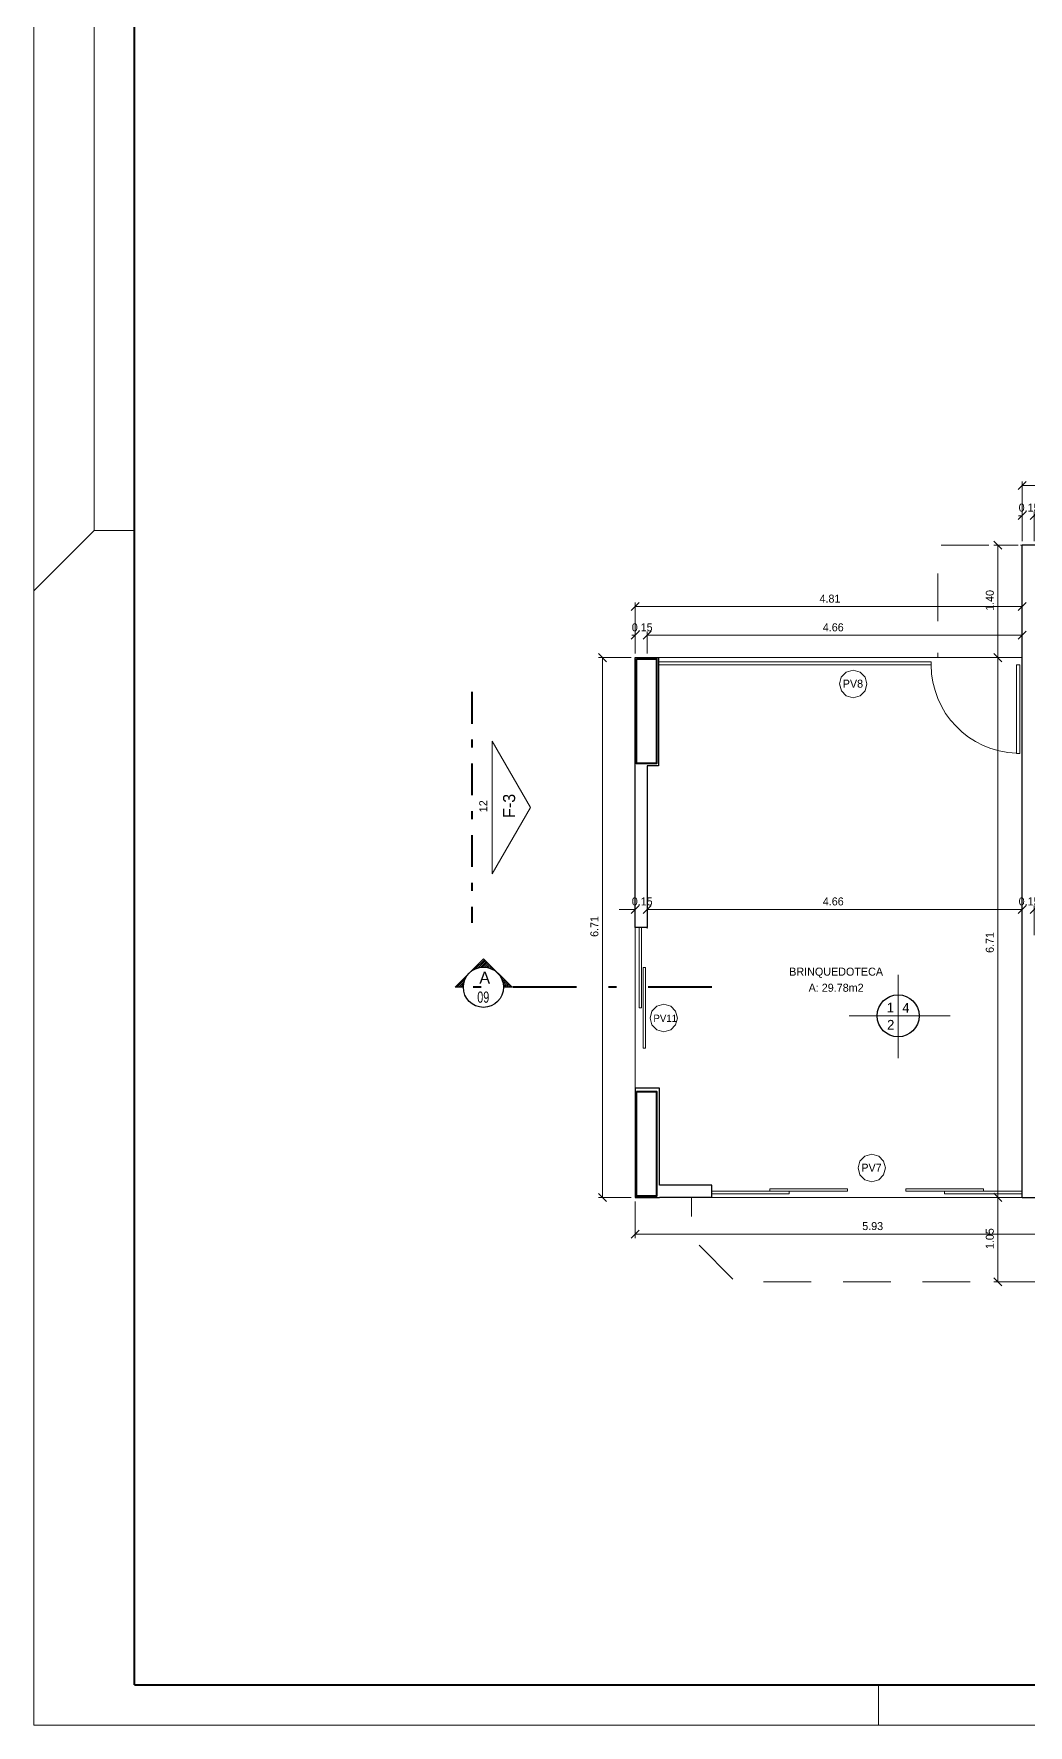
# Model space of a CAD drawing. Header units: metres. Extents: x 2.9 to 62.3, y 8 to 50.1.
# Drawn here: x 2.9 to 15.26, y 8.02 to 29.04 of the extents above; entities that cross this region are included whole.
import ezdxf
from ezdxf.enums import TextEntityAlignment as Align

# ---------------------------------------------------------------- set-up
doc = ezdxf.new("R2010")
doc.units = ezdxf.units.M
doc.header["$MEASUREMENT"] = 0
doc.linetypes.add('DGN Style 2', pattern=[0.98853, 0.593118, -0.395412])
doc.linetypes.add('DGN Style 4', pattern=[1.582636, 0.790824, -0.395412, 0.00098853, -0.395412])
doc.layers.get('Defpoints').update_dxf_attribs({"lineweight": 0})
for name, color, linetype, lineweight in [('Level 12', 7, 'Continuous', 0), ('Level 24-1', 7, 'Continuous', 0), ('Level 3', 7, 'Continuous', 0), ('Level 31', 7, 'Continuous', 0), ('Level 43', 7, 'Continuous', 0), ('Level 44', 7, 'Continuous', 0), ('Level 57', 7, 'Continuous', 0), ('Level 63', 7, 'Continuous', 0), ('Level 7', 7, 'Continuous', 0)]:
    doc.layers.add(name, color=color, linetype=linetype, lineweight=lineweight)
doc.styles.add('Style-INTL_ENGINEERING', font='INTL_ENGINEERING.shx')
doc.dimstyles.get("Standard").update_dxf_attribs({"dimtxt": 0.18, "dimasz": 0.18, "dimexe": 0.18, "dimexo": 0.0625, "dimgap": 0.09, "dimtad": 0, "dimtih": 1, "dimtoh": 1, "dimdec": 4, "dimzin": 1, "dimdsep": 46, "dimtxsty": 'Standard', "dimcen": 0, "dimadec": 0, "dimazin": 0, "dimtfac": 1, "dimtdec": 4, "dimtofl": 0, "dimtmove": 0, "dimatfit": 3, "dimfxl": 0, "dimtolj": 1, "dimtzin": 1, "dimarcsym": 0})

# ---------------------------------------------------------------- blocks, each defined once
blk = doc.blocks.new('*D33')
at = {"layer": 'Defpoints'}
for p in [(15.184, 18.16), (15.259, 18.16), (15.184, 17.791), (15.334, 17.791)]:
    blk.add_point(p, dxfattribs=at)
at = {"layer": 'Level 43', "color": 2, "linetype": 'Continuous', "lineweight": 0}
for p, q in [((14.985, 18.16), (15.184, 18.16)), ((15.234, 18.21), (15.135, 18.11)), ((15.184, 17.841), (15.184, 18.209)), ((15.285, 18.11), (15.384, 18.21)), ((15.334, 17.841), (15.334, 18.209)), ((15.377, 18.16), (15.334, 18.16))]:
    blk.add_line(p, q, dxfattribs=at)
at = {"layer": 'Level 43', "color": 2, "linetype": 'Continuous', "lineweight": 0, "style": 'Style-INTL_ENGINEERING'}
blk.add_text('0.15', height=0.0995, dxfattribs=at).set_placement((15.141, 18.259), align=Align.MIDDLE_LEFT)
blk = doc.blocks.new('_Oblique')
at = {"color": 0, "linetype": 'ByBlock', "lineweight": -2}
blk.add_line((0.5, 0.5), (-0.5, -0.5), dxfattribs=at)
blk = doc.blocks.new('*D34')
at = {"layer": 'Defpoints'}
for p in [(10.524, 18.16), (12.854, 18.16), (10.524, 17.872), (15.184, 17.791)]:
    blk.add_point(p, dxfattribs=at)
at = {"layer": 'Level 43', "color": 2, "linetype": 'Continuous', "lineweight": 0}
for p, q in [((10.475, 18.11), (10.574, 18.21)), ((10.524, 17.921), (10.524, 18.209)), ((15.184, 18.16), (10.524, 18.16)), ((15.234, 18.21), (15.135, 18.11)), ((15.184, 17.841), (15.184, 18.209))]:
    blk.add_line(p, q, dxfattribs=at)
at = {"layer": 'Level 43', "color": 2, "linetype": 'Continuous', "lineweight": 0, "style": 'Style-INTL_ENGINEERING'}
blk.add_text('4.66', height=0.0995, dxfattribs=at).set_placement((12.707, 18.259), align=Align.MIDDLE_LEFT)
blk = doc.blocks.new('*D35')
at = {"layer": 'Defpoints'}
for p in [(10.375, 18.16), (10.449, 18.16), (10.524, 17.872), (10.375, 17.091)]:
    blk.add_point(p, dxfattribs=at)
at = {"layer": 'Level 43', "color": 2, "linetype": 'Continuous', "lineweight": 0}
for p, q in [((10.175, 18.16), (10.375, 18.16)), ((10.424, 18.21), (10.325, 18.11)), ((10.375, 17.14), (10.375, 18.209)), ((10.475, 18.11), (10.574, 18.21)), ((10.524, 17.921), (10.524, 18.209)), ((10.567, 18.16), (10.524, 18.16))]:
    blk.add_line(p, q, dxfattribs=at)
at = {"layer": 'Level 43', "color": 2, "linetype": 'Continuous', "lineweight": 0, "style": 'Style-INTL_ENGINEERING'}
blk.add_text('0.15', height=0.0995, dxfattribs=at).set_placement((10.332, 18.259), align=Align.MIDDLE_LEFT)
blk = doc.blocks.new('*D49')
at = {"layer": 'Defpoints'}
for p in [(10.375, 14.579), (13.34, 14.124), (16.305, 14.124), (16.305, 14.055)]:
    blk.add_point(p, dxfattribs=at)
at = {"layer": 'Level 43', "color": 2, "linetype": 'Continuous', "lineweight": 0}
for p, q in [((10.375, 14.53), (10.375, 14.074)), ((10.325, 14.074), (10.424, 14.174)), ((10.375, 14.124), (16.305, 14.124)), ((16.354, 14.174), (16.255, 14.074)), ((16.305, 14.104), (16.305, 14.173))]:
    blk.add_line(p, q, dxfattribs=at)
at = {"layer": 'Level 43', "color": 2, "linetype": 'Continuous', "lineweight": 0, "style": 'Style-INTL_ENGINEERING'}
blk.add_text('5.93', height=0.0995, dxfattribs=at).set_placement((13.197, 14.223), align=Align.MIDDLE_LEFT)
blk = doc.blocks.new('*D96')
at = {"layer": 'Defpoints'}
for p in [(15.259, 23.054), (15.334, 23.054), (15.184, 22.689), (15.334, 22.689)]:
    blk.add_point(p, dxfattribs=at)
at = {"layer": 'Level 43', "color": 2, "linetype": 'Continuous', "lineweight": 0}
for p, q in [((15.234, 23.104), (15.135, 23.005)), ((15.141, 23.054), (15.184, 23.054)), ((15.184, 22.739), (15.184, 23.104)), ((15.285, 23.005), (15.384, 23.104)), ((15.334, 22.739), (15.334, 23.104)), ((15.534, 23.054), (15.334, 23.054))]:
    blk.add_line(p, q, dxfattribs=at)
at = {"layer": 'Level 43', "color": 2, "linetype": 'Continuous', "lineweight": 0, "style": 'Style-INTL_ENGINEERING'}
blk.add_text('0.15', height=0.0995, dxfattribs=at).set_placement((15.141, 23.154), align=Align.MIDDLE_LEFT)
blk = doc.blocks.new('*D103')
at = {"layer": 'Defpoints'}
for p in [(12.779, 21.924), (15.184, 21.924), (10.375, 21.289), (15.184, 21.289)]:
    blk.add_point(p, dxfattribs=at)
at = {"layer": 'Level 43', "color": 2, "linetype": 'Continuous', "lineweight": 0}
for p, q in [((10.325, 21.874), (10.424, 21.974)), ((10.375, 21.339), (10.375, 21.974)), ((10.375, 21.924), (15.184, 21.924)), ((15.234, 21.974), (15.135, 21.874)), ((15.184, 21.339), (15.184, 21.974))]:
    blk.add_line(p, q, dxfattribs=at)
at = {"layer": 'Level 43', "color": 2, "linetype": 'Continuous', "lineweight": 0, "style": 'Style-INTL_ENGINEERING'}
blk.add_text('4.81', height=0.0995, dxfattribs=at).set_placement((12.666, 22.023), align=Align.MIDDLE_LEFT)
blk = doc.blocks.new('*D105')
at = {"layer": 'Defpoints'}
for p in [(12.854, 21.567), (15.184, 21.567), (10.525, 21.289), (15.184, 21.289)]:
    blk.add_point(p, dxfattribs=at)
at = {"layer": 'Level 43', "color": 2, "linetype": 'Continuous', "lineweight": 0}
for p, q in [((10.475, 21.517), (10.574, 21.617)), ((10.525, 21.339), (10.525, 21.616)), ((10.525, 21.567), (15.184, 21.567)), ((15.234, 21.617), (15.135, 21.517)), ((15.184, 21.339), (15.184, 21.616))]:
    blk.add_line(p, q, dxfattribs=at)
at = {"layer": 'Level 43', "color": 2, "linetype": 'Continuous', "lineweight": 0, "style": 'Style-INTL_ENGINEERING'}
blk.add_text('4.66', height=0.0995, dxfattribs=at).set_placement((12.707, 21.666), align=Align.MIDDLE_LEFT)
blk = doc.blocks.new('*D104')
at = {"layer": 'Defpoints'}
for p in [(10.45, 21.567), (10.525, 21.567), (10.375, 21.289), (10.525, 21.289)]:
    blk.add_point(p, dxfattribs=at)
at = {"layer": 'Level 43', "color": 2, "linetype": 'Continuous', "lineweight": 0}
for p, q in [((10.424, 21.617), (10.325, 21.517)), ((10.332, 21.567), (10.375, 21.567)), ((10.375, 21.339), (10.375, 21.616)), ((10.475, 21.517), (10.574, 21.617)), ((10.525, 21.339), (10.525, 21.616)), ((10.724, 21.567), (10.525, 21.567))]:
    blk.add_line(p, q, dxfattribs=at)
at = {"layer": 'Level 43', "color": 2, "linetype": 'Continuous', "lineweight": 0, "style": 'Style-INTL_ENGINEERING'}
blk.add_text('0.15', height=0.0995, dxfattribs=at).set_placement((10.332, 21.666), align=Align.MIDDLE_LEFT)
blk = doc.blocks.new('*D107')
at = {"layer": 'Defpoints'}
for p in [(14.881, 21.289), (15.184, 21.289), (14.881, 17.735), (15.184, 14.58)]:
    blk.add_point(p, dxfattribs=at)
at = {"layer": 'Level 43', "color": 2, "linetype": 'Continuous', "lineweight": 0}
for p, q in [((14.831, 21.339), (14.931, 21.239)), ((15.135, 21.289), (14.832, 21.289)), ((14.881, 14.58), (14.881, 21.289)), ((14.931, 14.53), (14.831, 14.63)), ((15.135, 14.58), (14.832, 14.58))]:
    blk.add_line(p, q, dxfattribs=at)
at = {"layer": 'Level 43', "color": 2, "linetype": 'Continuous', "lineweight": 0, "style": 'Style-INTL_ENGINEERING'}
blk.add_text('6.71', height=0.0995, rotation=90, dxfattribs=at).set_placement((14.782, 17.619), align=Align.MIDDLE_LEFT)
blk = doc.blocks.new('*D108')
at = {"layer": 'Defpoints'}
for p in [(14.881, 22.689), (15.184, 22.689), (14.881, 21.989), (15.184, 21.289)]:
    blk.add_point(p, dxfattribs=at)
at = {"layer": 'Level 43', "color": 2, "linetype": 'Continuous', "lineweight": 0}
for p, q in [((14.831, 22.739), (14.931, 22.639)), ((15.135, 22.689), (14.832, 22.689)), ((14.881, 21.289), (14.881, 22.689)), ((14.931, 21.239), (14.831, 21.339)), ((15.135, 21.289), (14.832, 21.289))]:
    blk.add_line(p, q, dxfattribs=at)
at = {"layer": 'Level 43', "color": 2, "linetype": 'Continuous', "lineweight": 0, "style": 'Style-INTL_ENGINEERING'}
blk.add_text('1.40', height=0.0995, rotation=90, dxfattribs=at).set_placement((14.782, 21.871), align=Align.MIDDLE_LEFT)
blk = doc.blocks.new('*D106')
at = {"layer": 'Defpoints'}
for p in [(14.881, 14.58), (15.184, 14.58), (14.881, 14.055), (16.305, 13.53)]:
    blk.add_point(p, dxfattribs=at)
at = {"layer": 'Level 43', "color": 2, "linetype": 'Continuous', "lineweight": 0}
for p, q in [((14.831, 14.63), (14.931, 14.53)), ((15.135, 14.58), (14.832, 14.58)), ((14.881, 13.53), (14.881, 14.58)), ((14.931, 13.48), (14.831, 13.58)), ((16.255, 13.53), (14.832, 13.53))]:
    blk.add_line(p, q, dxfattribs=at)
at = {"layer": 'Level 43', "color": 2, "linetype": 'Continuous', "lineweight": 0, "style": 'Style-INTL_ENGINEERING'}
blk.add_text('1.05', height=0.0995, rotation=90, dxfattribs=at).set_placement((14.782, 13.937), align=Align.MIDDLE_LEFT)
blk = doc.blocks.new('*D109')
at = {"layer": 'Defpoints'}
for p in [(9.966, 21.289), (10.375, 21.289), (9.966, 17.934), (10.375, 14.579)]:
    blk.add_point(p, dxfattribs=at)
at = {"layer": 'Level 43', "color": 2, "linetype": 'Continuous', "lineweight": 0}
for p, q in [((9.917, 21.339), (10.016, 21.239)), ((10.325, 21.289), (9.917, 21.289)), ((9.966, 14.579), (9.966, 21.289)), ((10.016, 14.529), (9.917, 14.629)), ((10.325, 14.579), (9.917, 14.579))]:
    blk.add_line(p, q, dxfattribs=at)
at = {"layer": 'Level 43', "color": 2, "linetype": 'Continuous', "lineweight": 0, "style": 'Style-INTL_ENGINEERING'}
blk.add_text('6.71', height=0.0995, rotation=90, dxfattribs=at).set_placement((9.867, 17.818), align=Align.MIDDLE_LEFT)
blk = doc.blocks.new('*D150')
at = {"layer": 'Defpoints'}
for p in [(18.174, 23.429), (21.164, 23.429), (15.184, 22.689), (21.164, 22.175)]:
    blk.add_point(p, dxfattribs=at)
at = {"layer": 'Level 43', "color": 2, "linetype": 'Continuous', "lineweight": 0}
for p, q in [((15.135, 23.379), (15.234, 23.479)), ((15.184, 22.739), (15.184, 23.478)), ((15.184, 23.429), (21.164, 23.429)), ((21.214, 23.479), (21.115, 23.379)), ((21.164, 22.224), (21.164, 23.478))]:
    blk.add_line(p, q, dxfattribs=at)
at = {"layer": 'Level 43', "color": 2, "linetype": 'Continuous', "lineweight": 0, "style": 'Style-INTL_ENGINEERING'}
blk.add_text('5.98', height=0.0995, dxfattribs=at).set_placement((18.032, 23.528), align=Align.MIDDLE_LEFT)
blk = doc.blocks.new('*U374')
at = {"layer": 'Level 44', "color": 4, "linetype": 'Continuous', "lineweight": 0, "flags": 128}
blk.add_lwpolyline([(0.00342, 0), (0.00294, 0.00172), (0.00172, 0.00296), (0, 0.00342), (-0.00171, 0.00296), (-0.00296, 0.00172), (-0.00341, 0), (-0.00294, -0.00171), (-0.00172, -0.00295), (-0.00001, -0.00341), (0.00173, -0.00294), (0.00295, -0.00171)], close=True, dxfattribs=at)
at = {"layer": 'Level 44', "color": 4, "linetype": 'Continuous', "lineweight": 0, "style": 'Style-INTL_ENGINEERING'}
blk.add_text('PV7', height=0.001999, rotation=359.9999, dxfattribs=at).set_placement((-0.00259, -0.00093))
blk = doc.blocks.new('*U391')
at = {"layer": 'Level 44', "color": 4, "linetype": 'Continuous', "lineweight": 0, "flags": 128}
blk.add_lwpolyline([(0.00342, 0), (0.00294, 0.00172), (0.00172, 0.00296), (0, 0.00342), (-0.00171, 0.00296), (-0.00296, 0.00172), (-0.00341, 0), (-0.00294, -0.00171), (-0.00172, -0.00295), (-0.00001, -0.00341), (0.00173, -0.00294), (0.00295, -0.00171)], close=True, dxfattribs=at)
at = {"layer": 'Level 44', "color": 4, "linetype": 'Continuous', "lineweight": 0, "style": 'Style-INTL_ENGINEERING'}
blk.add_text('PV8', height=0.001999, rotation=359.9999, dxfattribs=at).set_placement((-0.00259, -0.00093))
blk = doc.blocks.new('INDESP')
at = {"layer": 'Level 3', "color": 131, "linetype": 'Continuous', "lineweight": 0}
for p, q in [((0.01506, -0.01302), (0.01507, 0.01257)), ((0.00001, 0), (0.03099, 0))]:
    blk.add_line(p, q, dxfattribs=at)
at = {"layer": 'Level 3', "color": 131, "linetype": 'Continuous', "lineweight": 13}
blk.add_line((0.0221, 0), (0.02213, 0.00002), dxfattribs=at)
at = {"layer": 'Level 3', "color": 131, "linetype": 'Continuous', "lineweight": 30}
blk.add_circle((0.01505, 0.00001), 0.00645, dxfattribs=at)
at = {"layer": 'Level 3', "color": 131, "linetype": 'Continuous', "lineweight": 30, "style": 'Style-INTL_ENGINEERING'}
for s, p in [('1', (0.01159, 0.00105)), ('4', (0.01633, 0.00098)), ('2', (0.01167, -0.00425))]:
    blk.add_text(s, height=0.003, rotation=0, dxfattribs=at).set_placement(p)
blk = doc.blocks.new('*U445')
at = {"layer": 'Level 3', "color": 2, "linetype": 'Continuous', "lineweight": 30}
for p, q in [((-22.105, -0.045), (-21.752, 0.308)), ((-21.752, 0.308), (-21.398, -0.045)), ((-22.002, -0.045), (-22.105, -0.045)), ((-21.398, -0.045), (-21.502, -0.045))]:
    blk.add_line(p, q, dxfattribs=at)
at = {"layer": 'Level 3', "color": 2, "linetype": 'Continuous', "lineweight": 13}
for p, q in [((-21.856, 0.182), (-21.741, 0.297)), ((-21.819, 0.196), (-21.73, 0.285)), ((-21.789, 0.202), (-21.717, 0.274)), ((-21.763, 0.204), (-21.705, 0.262)), ((-21.74, 0.204), (-21.693, 0.25)), ((-21.719, 0.202), (-21.682, 0.238)), ((-21.698, 0.199), (-21.67, 0.226)), ((-21.679, 0.194), (-21.658, 0.216)), ((-22.083, -0.045), (-21.98, 0.059)), ((-22.059, -0.045), (-21.994, 0.022)), ((-21.661, 0.188), (-21.646, 0.203)), ((-21.645, 0.181), (-21.635, 0.191)), ((-21.629, 0.173), (-21.623, 0.179)), ((-21.615, 0.164), (-21.611, 0.168)), ((-21.601, 0.154), (-21.599, 0.156)), ((-21.589, 0.144), (-21.587, 0.144)), ((-21.554, 0.108), (-21.552, 0.109)), ((-21.544, 0.093), (-21.54, 0.097)), ((-21.535, 0.079), (-21.528, 0.085)), ((-21.527, 0.064), (-21.517, 0.073)), ((-21.519, 0.047), (-21.505, 0.062)), ((-21.513, 0.03), (-21.493, 0.05)), ((-21.508, 0.011), (-21.481, 0.038)), ((-21.504, -0.009), (-21.471, 0.026)), ((-21.502, -0.03), (-21.458, 0.014)), ((-21.494, -0.045), (-21.446, 0.003)), ((-22.036, -0.044), (-21.999, -0.008)), ((-22.012, -0.045), (-22.001, -0.033)), ((-21.47, -0.045), (-21.434, -0.009)), ((-21.447, -0.045), (-21.422, -0.021)), ((-21.423, -0.045), (-21.412, -0.033)), ((-21.4, -0.044), (-21.399, -0.045))]:
    blk.add_line(p, q, dxfattribs=at)
at = {"layer": 'Level 3', "color": 2, "linetype": 'DGN Style 4', "lineweight": 40}
blk.add_line((-18.914, -0.044), (-22.252, -0.045), dxfattribs=at)
at = {"layer": 'Level 3', "color": 2, "linetype": 'Continuous', "lineweight": 30}
blk.add_circle((-21.753, -0.045), 0.25, dxfattribs=at)
at = {"layer": 'Level 3', "color": 2, "linetype": 'Continuous', "lineweight": 13}
blk.add_arc((-21.753, -0.045), 0.25, 0.0007, 180.0007, dxfattribs=at)
for p in [(-21.576, 0.132), (-21.564, 0.12)]:
    blk.add_point(p, dxfattribs=at)
at = {"layer": 'Level 3', "color": 2, "linetype": 'Continuous', "lineweight": 30, "style": 'Style-INTL_ENGINEERING'}
blk.add_text('A', height=0.15, rotation=0.0007, dxfattribs=at).set_placement((-21.804, -0.001))
at = {"layer": 'Level 3', "color": 2, "linetype": 'Continuous', "lineweight": 13, "style": 'Style-INTL_ENGINEERING', "width": 0.714283}
blk.add_text('09', height=0.14, rotation=0.0007, dxfattribs=at).set_placement((-21.681, -0.168), align=Align.MIDDLE_RIGHT)
blk = doc.blocks.new('*U448')
at = {"layer": 'Level 3', "color": 2, "linetype": 'DGN Style 4', "lineweight": 40}
blk.add_line((-0.729, -2.874), (-0.729, 2.873), dxfattribs=at)
at = {"layer": 'Level 3', "color": 2, "linetype": 'Continuous', "lineweight": 13, "extrusion": (0, 0, -1), "flags": 128}
blk.add_lwpolyline([(0.228, 1.65), (0.228, -1.651), (-0.726, -0.002)], close=True, dxfattribs=at)
at = {"layer": 'Level 3', "color": 2, "linetype": 'Continuous', "lineweight": 13, "extrusion": (0, 0, -1), "style": 'Style-INTL_ENGINEERING'}
blk.add_text('12', height=0.2, rotation=269.9993, dxfattribs=at).set_placement((0.448, -0.03), align=Align.MIDDLE_CENTER)
at = {"layer": 'Level 3', "color": 2, "linetype": 'Continuous', "lineweight": 30, "extrusion": (0, 0, -1), "style": 'Style-INTL_ENGINEERING'}
blk.add_text('F-3', height=0.3001, rotation=269.9993, dxfattribs=at).set_placement((-0.194, -0.038), align=Align.MIDDLE_CENTER)
blk = doc.blocks.new('*U486')
at = {"layer": 'Level 44', "color": 4, "linetype": 'Continuous', "lineweight": 0, "flags": 128}
blk.add_lwpolyline([(0.171, 0), (0.147, 0.086), (0.086, 0.148), (0, 0.171), (-0.086, 0.148), (-0.148, 0.086), (-0.171, 0), (-0.147, -0.086), (-0.086, -0.148), (-0.001, -0.171), (0.086, -0.147), (0.147, -0.086)], close=True, dxfattribs=at)
at = {"layer": 'Level 44', "color": 4, "linetype": 'Continuous', "lineweight": 0, "style": 'Style-INTL_ENGINEERING'}
blk.add_text('PV11', height=0.09, rotation=0.0007, dxfattribs=at).set_placement((-0.129, -0.048))

msp = doc.modelspace()

# ---------------------------------------------------------------- linework, layer by layer
at = {"layer": 'Level 24-1', "color": 7, "linetype": 'DGN Style 2', "lineweight": 0, "flags": 128}
msp.add_lwpolyline([(33.725, 21.939), (38.035, 21.939), (38.035, 22.689), (46.865, 22.689), (46.865, 21.289), (50.625, 21.289), (50.625, 14.579), (49.925, 14.579), (49.925, 14.079), (49.375, 13.529), (39.847, 13.529), (39.227, 12.909), (31.911, 12.909), (31.694, 13.126), (29.305, 13.126), (29.088, 12.909), (21.772, 12.909), (21.152, 13.529), (11.625, 13.529), (11.075, 14.079), (11.075, 14.579), (10.375, 14.579), (10.375, 21.289), (14.135, 21.289), (14.135, 22.689), (22.965, 22.689), (22.965, 21.939), (27.274, 21.939), (27.274, 26.725), (33.724, 26.725), (33.725, 21.939)], dxfattribs=at)
at = {"layer": 'Level 31', "color": 30, "linetype": 'Continuous', "lineweight": 0}
for p, q in [((10.666, 21.289), (15.184, 21.289)), ((10.374, 17.936), (10.374, 15.936)), ((11.325, 14.58), (15.184, 14.58))]:
    msp.add_line(p, q, dxfattribs=at)
at = {"layer": 'Level 43', "color": 131, "linetype": 'Continuous', "lineweight": 40, "flags": 128}
for points in [[(10.39, 21.275), (10.64, 21.275), (10.64, 19.975), (10.39, 19.975)], [(10.39, 15.895), (10.64, 15.895), (10.64, 14.595), (10.39, 14.595)]]:
    msp.add_lwpolyline(points, close=True, dxfattribs=at)
at = {"layer": 'Level 57', "color": 131, "linetype": 'Continuous', "lineweight": 0, "flags": 128}
for points in [[(10.666, 21.239), (14.055, 21.239), (14.055, 21.199), (10.666, 21.199)], [(15.114, 20.099), (15.114, 21.199), (15.154, 21.199), (15.154, 20.099)], [(10.424, 16.936), (10.424, 17.936), (10.454, 17.936), (10.454, 16.936)], [(10.474, 16.436), (10.474, 17.436), (10.504, 17.436), (10.504, 16.436)], [(11.325, 14.625), (12.289, 14.625), (12.289, 14.655), (11.325, 14.655)], [(12.048, 14.655), (13.013, 14.655), (13.013, 14.685), (12.048, 14.685)], [(13.737, 14.655), (14.702, 14.655), (14.702, 14.685), (13.737, 14.685)], [(14.219, 14.625), (15.184, 14.625), (15.184, 14.655), (14.219, 14.655)]]:
    msp.add_lwpolyline(points, close=True, dxfattribs=at)
at = {"layer": 'Level 57', "color": 131, "linetype": 'Continuous', "lineweight": 0}
msp.add_arc((15.154, 21.199), 1.1, 180, 267.9166, dxfattribs=at)
at = {"layer": 'Level 63', "color": 131, "linetype": 'Continuous', "lineweight": 0}
for p, q in [((3.649, 22.869), (3.649, 50.069)), ((3.649, 22.869), (2.899, 22.119)), ((3.649, 22.869), (4.149, 22.869)), ((13.399, 8.519), (13.399, 8.019))]:
    msp.add_line(p, q, dxfattribs=at)
at = {"layer": 'Level 63', "color": 131, "linetype": 'Continuous', "lineweight": 40}
for q in [(4.149, 49.569), (61.849, 8.519)]:
    msp.add_line((4.149, 8.519), q, dxfattribs=at)
at = {"layer": 'Level 63', "color": 131, "linetype": 'Continuous', "lineweight": 0, "flags": 128}
msp.add_lwpolyline([(62.35, 50.069), (2.899, 50.069), (2.899, 8.019), (62.35, 8.019)], close=True, dxfattribs=at)
at = {"layer": 'Level 63', "color": 131, "linetype": 'Continuous', "lineweight": 13, "flags": 128}
msp.add_lwpolyline([(56.85, 8.518), (4.149, 8.518), (4.149, 49.569), (56.85, 49.569)], close=True, dxfattribs=at)
at = {"layer": 'Level 7', "color": 7, "linetype": 'Continuous', "lineweight": 30}
for p, q in [((17.984, 22.689), (15.184, 22.689)), ((15.184, 14.58), (15.184, 22.689)), ((11.325, 14.73), (10.676, 14.73)), ((11.325, 14.58), (11.325, 14.73)), ((15.184, 14.58), (15.184, 14.756)), ((11.325, 14.58), (10.676, 14.58)), ((15.184, 14.58), (16.305, 14.58))]:
    msp.add_line(p, q, dxfattribs=at)
at = {"layer": 'Level 7', "color": 7, "linetype": 'Continuous', "lineweight": 30, "flags": 128}
for points in [[(10.374, 21.289), (10.666, 21.289), (10.666, 19.943), (10.524, 19.943), (10.524, 17.936), (10.374, 17.936), (10.374, 21.289)], [(10.375, 15.936), (10.375, 14.58), (10.676, 14.58)], [(10.676, 14.73), (10.676, 15.936), (10.375, 15.936)]]:
    msp.add_lwpolyline(points, dxfattribs=at)

# ---------------------------------------------------------------- block references
at = {"layer": 'Level 3', "color": 2, "linetype": 'Continuous', "lineweight": 13, "extrusion": (0, 0, -1), "xscale": 0.4998882411011977, "yscale": 0.4998882411011977, "zscale": 0.4998882411011977, "rotation": 180}
msp.add_blockref('*U448', (-8.71, 19.427), dxfattribs=at)
at = {"layer": 'Level 3', "color": 2, "linetype": 'Continuous', "lineweight": 30}
msp.add_blockref('*U445', (30.241, 17.237), dxfattribs=at)
at = {"layer": 'Level 3', "color": 131, "linetype": 'Continuous', "lineweight": 30, "xscale": 40.50002794240174, "yscale": 40.50002794240174, "zscale": 40.50002794240174, "rotation": 0.0006587766262007}
msp.add_blockref('INDESP', (13.033, 16.836), dxfattribs=at)
at = {"layer": 'Level 44', "color": 4, "linetype": 'Continuous', "lineweight": 0, "xscale": 50.00000000487893, "yscale": 50.00000000487893, "zscale": 50.00000000487893, "rotation": 0.0008004141529982}
for name, p in [('*U391', (13.084, 20.962)), ('*U374', (13.315, 14.945))]:
    msp.add_blockref(name, p, dxfattribs=at)
at = {"layer": 'Level 44', "color": 4, "linetype": 'Continuous', "lineweight": 0}
msp.add_blockref('*U486', (10.73, 16.809), dxfattribs=at)

# ---------------------------------------------------------------- texts
at = {"layer": 'Level 12', "color": 2, "linetype": 'Continuous', "lineweight": 13, "insert": (12.872, 17.285), "char_height": 0.1, "attachment_point": 5, "line_spacing_factor": 1.200006, "style": 'Style-INTL_ENGINEERING'}
msp.add_mtext('BRINQUEDOTECA\\PA: 29.78m2\\P', dxfattribs=at)

# ---------------------------------------------------------------- dimensions: what is measured, and where the dimension line sits
at = {"layer": 'Level 43', "color": 2, "linetype": 'Continuous', "lineweight": 0}
for base, p1, p2, picture, middle in [((21.164, 23.429), (15.184, 22.689), (21.164, 22.175), '*D150', (18.174, 23.429)), ((15.184, 21.924), (10.375, 21.289), (15.184, 21.289), '*D103', (12.779, 21.924)), ((15.184, 21.567), (10.525, 21.289), (15.184, 21.289), '*D105', (12.854, 21.567)), ((16.305, 14.124), (10.375, 14.579), (16.305, 14.055), '*D49', (13.34, 14.124))]:
    dim = msp.add_linear_dim(base=base, p1=p1, p2=p2, dimstyle='Standard', override={"dimtxt": 0.0995, "dimasz": 0.0995, "dimexe": 0.0495, "dimexo": 0.0495, "dimgap": 0.0495, "dimtad": 1, "dimtih": 0, "dimtoh": 0, "dimdec": 2, "dimzin": 3, "dimtxsty": 'Style-INTL_ENGINEERING', "dimblk": 'Oblique', "dimclre": 2, "dimtdec": 2, "dimatfit": 1, "dimfrac": 2, "dimtolj": 0, "dimtzin": 3, "dimlwe": 0}, dxfattribs=at)
    dim.commit()
    dim.dimension.update_dxf_attribs({"geometry": picture, "text_midpoint": middle})
for base, p1, p2, picture, middle in [((15.334, 23.054), (15.184, 22.689), (15.334, 22.689), '*D96', (15.259, 23.054)), ((10.525, 21.567), (10.375, 21.289), (10.525, 21.289), '*D104', (10.45, 21.567))]:
    dim = msp.add_linear_dim(base=base, p1=p1, p2=p2, dimstyle='Standard', override={"dimtxt": 0.0995, "dimasz": 0.0995, "dimexe": 0.0495, "dimexo": 0.0495, "dimgap": 0.0495, "dimtad": 1, "dimtih": 0, "dimtoh": 0, "dimdec": 2, "dimzin": 3, "dimtxsty": 'Style-INTL_ENGINEERING', "dimblk": 'Oblique', "dimclre": 2, "dimtdec": 2, "dimatfit": 1, "dimfrac": 2, "dimtolj": 0, "dimtzin": 3, "dimlwe": 0}, dxfattribs=at)
    dim.commit()
    dim.dimension.update_dxf_attribs({"geometry": picture, "text_midpoint": middle, "dimtype": 160})
for base, p1, p2, angle, picture, middle in [((14.881, 22.689), (15.184, 21.289), (15.184, 22.689), 90, '*D108', (14.881, 21.989)), ((9.966, 21.289), (10.375, 14.579), (10.375, 21.289), 90, '*D109', (9.966, 17.934)), ((10.524, 18.16), (15.184, 17.791), (10.524, 17.872), 180, '*D34', (12.854, 18.16)), ((14.881, 14.58), (16.305, 13.53), (15.184, 14.58), 90, '*D106', (14.881, 14.055))]:
    dim = msp.add_linear_dim(base=base, p1=p1, p2=p2, angle=angle, dimstyle='Standard', override={"dimtxt": 0.0995, "dimasz": 0.0995, "dimexe": 0.0495, "dimexo": 0.0495, "dimgap": 0.0495, "dimtad": 1, "dimtih": 0, "dimtoh": 0, "dimdec": 2, "dimzin": 3, "dimtxsty": 'Style-INTL_ENGINEERING', "dimblk": 'Oblique', "dimclre": 2, "dimtdec": 2, "dimatfit": 1, "dimfrac": 2, "dimtolj": 0, "dimtzin": 3, "dimlwe": 0}, dxfattribs=at)
    dim.commit()
    dim.dimension.update_dxf_attribs({"geometry": picture, "text_midpoint": middle})
for base, p1, p2, angle, picture, middle in [((14.881, 21.289), (15.184, 14.58), (15.184, 21.289), 90, '*D107', (14.881, 17.735)), ((10.375, 18.16), (10.524, 17.872), (10.375, 17.091), 180, '*D35', (10.449, 18.16)), ((15.184, 18.16), (15.334, 17.791), (15.184, 17.791), 180, '*D33', (15.259, 18.16))]:
    dim = msp.add_linear_dim(base=base, p1=p1, p2=p2, angle=angle, dimstyle='Standard', override={"dimtxt": 0.0995, "dimasz": 0.0995, "dimexe": 0.0495, "dimexo": 0.0495, "dimgap": 0.0495, "dimtad": 1, "dimtih": 0, "dimtoh": 0, "dimdec": 2, "dimzin": 3, "dimtxsty": 'Style-INTL_ENGINEERING', "dimblk": 'Oblique', "dimclre": 2, "dimtdec": 2, "dimatfit": 1, "dimfrac": 2, "dimtolj": 0, "dimtzin": 3, "dimlwe": 0}, dxfattribs=at)
    dim.commit()
    dim.dimension.update_dxf_attribs({"geometry": picture, "text_midpoint": middle, "dimtype": 160})

doc.saveas('drawing.dxf')
